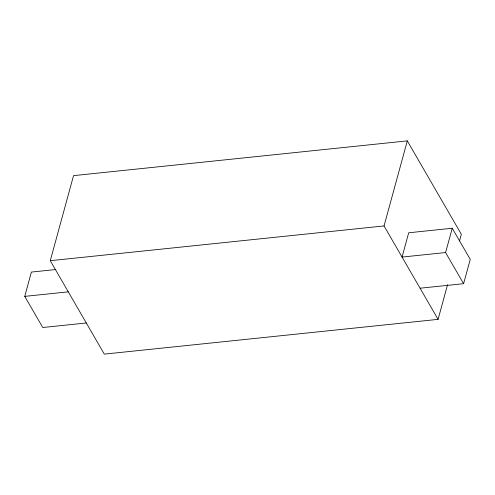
<?xml version="1.0" encoding="UTF-8"?>
<svg xmlns="http://www.w3.org/2000/svg" width="495" height="495" viewBox="0 0 495 495"><rect width="100%" height="100%" fill="white"/><g stroke="black" fill="none" stroke-linecap="round" stroke-linejoin="round"><path stroke-width="0.74" d="M86.297 322.981L42.762 327.511L24.75 296.375L31.395 272.071L55.842 269.528M447.591 284.6L438.081 319.362L104.309 354.123L50.273 260.698L73.545 175.638L407.311 140.877L461.346 234.302L459.527 240.96M438.081 319.362L384.04 225.937L407.311 140.877M445.587 252.543L452.238 228.245L408.703 232.78L402.051 257.078L445.587 252.543L463.605 283.685L420.069 288.22M463.605 283.685L470.25 259.386L452.238 228.245M50.273 260.698L384.04 225.937M24.75 296.375L68.285 291.84"/></g></svg>
